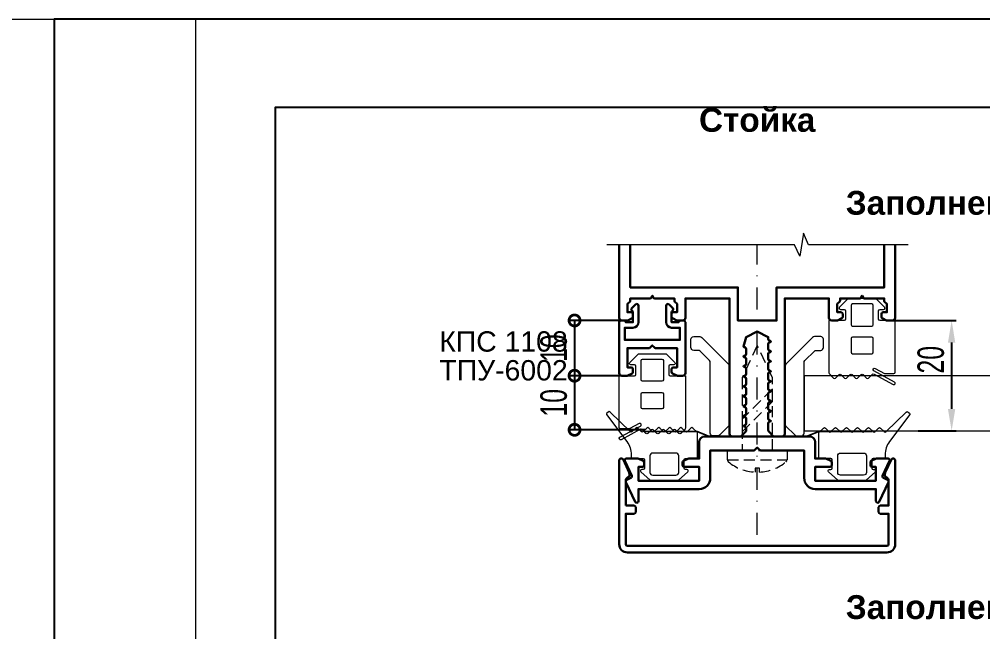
# Model space of a CAD drawing. Extents: x -37 to 8820, y -336 to 478.
# Drawn here: x 5246 to 5355.1, y 227.7 to 297 of the extents above; entities that cross this region are included whole.
import ezdxf

# ---------------------------------------------------------------- set-up
doc = ezdxf.new("R2010")
doc.units = 0
doc.header["$LTSCALE"] = 5
doc.linetypes.add('DASHDOT', pattern=[1, 0.5, -0.25, 0, -0.25])
doc.linetypes.add('HIDDEN', pattern=[0.375, 0.25, -0.125])
doc.layers.get('0').update_dxf_attribs({"linetype": 'CONTINUOUS', "lineweight": 30})
doc.layers.get('DEFPOINTS').update_dxf_attribs({"linetype": 'CONTINUOUS'})
for name, color, linetype, lineweight in [('1', 6, 'DASHDOT', 13), ('2', 3, 'HIDDEN', 13), ('Dimentions', 5, 'CONTINUOUS', 15), ('Glass', 5, 'CONTINUOUS', 20), ('Герлен', 7, 'CONTINUOUS', 60), ('Зигзаг', 1, 'CONTINUOUS', 15), ('Подкладки', 1, 'CONTINUOUS', 20), ('Рамки', 1, 'CONTINUOUS', 15), ('Текстовый', 7, 'CONTINUOUS', 9), ('Уплотнители', 1, 'CONTINUOUS', 20)]:
    doc.layers.add(name, color=color, linetype=linetype, lineweight=lineweight)
doc.layers.add('Скрытые', color=14, linetype='CONTINUOUS', plot=False)
doc.styles.add('3', font='RUSS.SHX', dxfattribs={"width": 0.7, "height": 3})
doc.styles.add('Каталожный', font='arial.ttf', dxfattribs={"height": 2.5})
doc.dimstyles.new('MX1_6', dxfattribs={"dimtxt": 3, "dimasz": 2.5, "dimexe": 0.5, "dimexo": 0, "dimgap": 0.8, "dimtad": 1, "dimlfac": 1.6, "dimdsep": 46, "dimtxsty": '3', "dimcen": 0, "dimclrd": 256, "dimclre": 256, "dimclrt": 256, "dimaunit": 1, "dimadec": 0, "dimazin": 0, "dimtfac": 1, "dimtmove": 0, "dimatfit": 1, "dimfxl": 1, "dimtvp": 1, "dimtolj": 1, "dimtzin": 0, "dimarcsym": 0})

# ---------------------------------------------------------------- blocks, each defined once
blk = doc.blocks.new('_DotSmall')
at = {"color": 0, "linetype": 'ByBlock', "const_width": 0.5}
blk.add_lwpolyline([(-0.0625, 0, 1), (0.0625, 0, 1)], format="xyb", close=True, dxfattribs=at)
blk = doc.blocks.new('*D1512')
at = {"layer": 'DEFPOINTS', "color": 0, "linetype": 'Continuous', "transparency": 16777216}
for p in [(5313.96, 262.92), (5308.91, 256.67), (5314.61, 256.67)]:
    blk.add_point(p, dxfattribs=at)
at = {"layer": 'Dimentions', "linetype": 'Continuous', "lineweight": -2, "transparency": 16777216}
for p, q in [((5313.96, 262.92), (5308.41, 262.92)), ((5308.91, 262.92), (5308.91, 256.67)), ((5314.61, 256.67), (5308.41, 256.67))]:
    blk.add_line(p, q, dxfattribs=at)
at = {"layer": 'Dimentions', "linetype": 'Continuous', "lineweight": -2, "transparency": 16777216, "xscale": 2.5, "yscale": 2.5, "zscale": 2.5}
for p, rotation in [((5308.91, 262.92), 90), ((5308.91, 256.67), 270)]:
    blk.add_blockref('_DotSmall', p, dxfattribs=dict(at, rotation=rotation))
at = {"layer": 'Dimentions', "linetype": 'Continuous', "transparency": 16777216, "insert": (5306.56, 259.79), "char_height": 3, "attachment_point": 5, "rotation": 90, "style": '3'}
blk.add_mtext('\\A1;\\A1;10 ', dxfattribs=at)
blk = doc.blocks.new('*D962')
at = {"layer": 'DEFPOINTS', "color": 0, "transparency": 16777216}
for p in [(5344.61, 262.92), (5347.8, 250.42), (5351.6, 250.42)]:
    blk.add_point(p, dxfattribs=at)
at = {"layer": 'Dimentions', "lineweight": -2, "transparency": 16777216}
for p, q in [((5344.61, 262.92), (5352.1, 262.92)), ((5351.6, 260.42), (5351.6, 252.92)), ((5347.8, 250.42), (5352.1, 250.42))]:
    blk.add_line(p, q, dxfattribs=at)
at = {"layer": 'Dimentions', "transparency": 16777216}
for points in [[(5351.18, 260.42), (5352.01, 260.42), (5351.6, 262.92)], [(5351.18, 252.92), (5352.01, 252.92), (5351.6, 250.42)]]:
    blk.add_solid(points, dxfattribs=at)
at = {"layer": 'Dimentions', "transparency": 16777216, "insert": (5349.25, 258.48), "char_height": 3, "attachment_point": 5, "rotation": 90, "style": '3'}
blk.add_mtext('\\A1;20', dxfattribs=at)
blk = doc.blocks.new('*D971')
at = {"layer": 'DEFPOINTS', "color": 0, "linetype": 'Continuous', "transparency": 16777216}
for p in [(5314.61, 256.67), (5308.91, 250.55), (5316.89, 250.55)]:
    blk.add_point(p, dxfattribs=at)
at = {"layer": 'Dimentions', "linetype": 'Continuous', "lineweight": -2, "transparency": 16777216}
for p, q in [((5314.61, 256.67), (5308.41, 256.67)), ((5308.91, 256.67), (5308.91, 250.55)), ((5316.89, 250.55), (5308.41, 250.55))]:
    blk.add_line(p, q, dxfattribs=at)
at = {"layer": 'Dimentions', "linetype": 'Continuous', "lineweight": -2, "transparency": 16777216, "xscale": 2.5, "yscale": 2.5, "zscale": 2.5}
for p, rotation in [((5308.91, 256.67), 90), ((5308.91, 250.55), 270)]:
    blk.add_blockref('_DotSmall', p, dxfattribs=dict(at, rotation=rotation))
at = {"layer": 'Dimentions', "linetype": 'Continuous', "transparency": 16777216, "insert": (5306.56, 253.61), "char_height": 3, "attachment_point": 5, "rotation": 90, "style": '3'}
blk.add_mtext('\\A1;10', dxfattribs=at)

msp = doc.modelspace()

# ---------------------------------------------------------------- linework, layer by layer
msp.add_lwpolyline([(5313.9615, 271.4965), (5313.9615, 263.2283, 0.41421356), (5314.274, 262.9158), (5314.8548, 262.9158, 0.11643382), (5314.9386, 262.9356), (5315.4204, 263.1765, 0.28407904), (5315.524, 263.3442), (5315.524, 263.6658, 0.41421356), (5315.3365, 263.8533), (5314.899, 263.8533), (5314.899, 264.7908), (5315.1566, 265.0484, 0.19891237), (5315.2115, 265.1809), (5315.2115, 265.4158), (5317.4394, 265.4158, 0.28407904), (5317.6071, 265.5194), (5317.7115, 265.7283), (5317.816, 265.5194, 0.28407904), (5317.9837, 265.4158), (5320.2115, 265.4158), (5320.2115, 265.1809, 0.19891237), (5320.2665, 265.0484), (5320.524, 264.7908), (5320.524, 263.8533), (5320.0865, 263.8533, 0.41421356), (5319.899, 263.6658), (5319.899, 263.3442, 0.28407904), (5320.0027, 263.1765), (5320.4845, 262.9356, 0.11643382), (5320.5683, 262.9158), (5321.149, 262.9158, 0.41421356), (5321.4615, 263.2283), (5321.4615, 265.4158), (5326.4615, 265.4158), (5326.4615, 250.1033, 0.41421356), (5326.774, 249.7908), (5327.6339, 249.7908, 0.19891237), (5327.7665, 249.8457), (5328.2816, 250.3609, 0.19891237), (5328.3365, 250.4934), (5328.3365, 250.7061, 0.28407904), (5328.2329, 250.8738), (5328.024, 250.9783), (5328.2329, 251.0827, 0.28407904), (5328.3365, 251.2504), (5328.3365, 251.8311, 0.28407904), (5328.2329, 251.9988), (5328.024, 252.1033), (5328.2329, 252.2077, 0.28407904), (5328.3365, 252.3754), (5328.3365, 252.9561, 0.28407904), (5328.2329, 253.1238), (5328.024, 253.2283), (5328.2329, 253.3327, 0.28407904), (5328.3365, 253.5004), (5328.3365, 254.0811, 0.28407904), (5328.2329, 254.2488), (5328.024, 254.3533), (5328.2329, 254.4577, 0.28407904), (5328.3365, 254.6254), (5328.3365, 255.2061, 0.28407904), (5328.2329, 255.3738), (5328.024, 255.4783), (5328.2329, 255.5827, 0.28407904), (5328.3365, 255.7504), (5328.3365, 256.3311, 0.28407904), (5328.2329, 256.4988), (5328.024, 256.6033), (5328.2329, 256.7077, 0.28407904), (5328.3365, 256.8754), (5328.3365, 257.4561, 0.28407904), (5328.2329, 257.6238), (5328.024, 257.7283), (5328.2329, 257.8327, 0.28407904), (5328.3365, 258.0004), (5328.3365, 258.5811, 0.28407904), (5328.2329, 258.7488), (5328.024, 258.8533), (5328.2329, 258.9577, 0.28407904), (5328.3365, 259.1254), (5328.3365, 259.7061, 0.28407904), (5328.2329, 259.8738), (5328.024, 259.9783), (5328.3365, 261.0408), (5329.5865, 261.6658), (5330.8365, 261.0408), (5330.8365, 260.8129, 0.28407904), (5330.9402, 260.6452), (5331.149, 260.5408), (5330.9402, 260.4363, 0.28407904), (5330.8365, 260.2686), (5330.8365, 259.6879, 0.28407904), (5330.9402, 259.5202), (5331.149, 259.4158), (5330.9402, 259.3113, 0.28407904), (5330.8365, 259.1436), (5330.8365, 258.5629, 0.28407904), (5330.9402, 258.3952), (5331.149, 258.2908), (5330.9402, 258.1863, 0.28407904), (5330.8365, 258.0186), (5330.8365, 257.4379, 0.28407904), (5330.9402, 257.2702), (5331.149, 257.1658), (5330.9402, 257.0613, 0.28407904), (5330.8365, 256.8936), (5330.8365, 256.3129, 0.28407904), (5330.9402, 256.1452), (5331.149, 256.0408), (5330.9402, 255.9363, 0.28407904), (5330.8365, 255.7686), (5330.8365, 255.1879, 0.28407904), (5330.9402, 255.0202), (5331.149, 254.9158), (5330.9402, 254.8113, 0.28407904), (5330.8365, 254.6436), (5330.8365, 254.0629, 0.28407904), (5330.9402, 253.8952), (5331.149, 253.7908), (5330.9402, 253.6863, 0.28407904), (5330.8365, 253.5186), (5330.8365, 252.9379, 0.28407904), (5330.9402, 252.7702), (5331.149, 252.6658), (5330.9402, 252.5613, 0.28407904), (5330.8365, 252.3936), (5330.8365, 251.8129, 0.28407904), (5330.9402, 251.6452), (5331.149, 251.5408), (5330.9402, 251.4363, 0.28407904), (5330.8365, 251.2686), (5330.8365, 250.4934, 0.19891237), (5330.8915, 250.3609), (5331.4066, 249.8457, 0.19891237), (5331.5392, 249.7908), (5332.399, 249.7908, 0.41421356), (5332.7115, 250.1033), (5332.7115, 265.4158), (5337.7115, 265.4158), (5337.7115, 263.2283, 0.41421356), (5338.024, 262.9158), (5338.6048, 262.9158, 0.11643382), (5338.6886, 262.9356), (5339.1704, 263.1765, 0.28407904), (5339.274, 263.3442), (5339.274, 263.6658, 0.41421356), (5339.0865, 263.8533), (5338.649, 263.8533), (5338.649, 264.7908), (5338.9066, 265.0484, 0.19891237), (5338.9615, 265.1809), (5338.9615, 265.4158), (5341.1894, 265.4158, 0.28407904), (5341.3571, 265.5194), (5341.4615, 265.7283), (5341.566, 265.5194, 0.28407904), (5341.7337, 265.4158), (5343.9615, 265.4158), (5343.9615, 265.1809, 0.19891237), (5344.0165, 265.0484), (5344.274, 264.7908), (5344.274, 263.8533), (5343.8365, 263.8533, 0.41421356), (5343.649, 263.6658), (5343.649, 263.3442, 0.28407904), (5343.7527, 263.1765), (5344.2345, 262.9356, 0.11643382), (5344.3183, 262.9158), (5344.899, 262.9158, 0.41421356), (5345.2115, 263.2283), (5345.2115, 271.4965)], format="xyb")
msp.add_lwpolyline([(5315.2115, 271.4965), (5315.2115, 266.6658), (5327.399, 266.6658), (5327.399, 262.9158), (5331.774, 262.9158), (5331.774, 266.6658), (5343.9615, 266.6658), (5343.9615, 271.4965)])
for points in [[(5321.274, 262.9158), (5320.899, 262.9158, 0.41421356), (5320.7115, 262.7283), (5319.899, 262.7283), (5319.899, 263.8474, -0.19891237), (5319.954, 263.98), (5320.0316, 264.0576, 0.41421356), (5320.0316, 264.3228), (5319.6236, 264.7308, 0.66817864), (5319.274, 264.586), (5319.274, 262.7283, 0.41421356), (5319.899, 262.1033), (5320.8365, 262.1033), (5320.8365, 260.7283), (5314.5865, 260.7283), (5314.5865, 262.1033), (5315.524, 262.1033, 0.41421356), (5316.149, 262.7283), (5316.149, 264.586, 0.66817864), (5315.7995, 264.7308), (5315.3915, 264.3228, 0.41421356), (5315.3915, 264.0576), (5315.4691, 263.98, -0.19891237), (5315.524, 263.8474), (5315.524, 262.7283), (5314.7115, 262.7283, 0.41421356), (5314.524, 262.9158), (5314.149, 262.9158, 0.41421356), (5313.9615, 262.7283), (5313.9615, 256.9783, 0.41421356), (5314.274, 256.6658), (5314.8548, 256.6658, 0.11643382), (5314.9386, 256.6856), (5315.4204, 256.9265, 0.28407904), (5315.524, 257.0942), (5315.524, 257.4158, 0.41421356), (5315.3365, 257.6033), (5314.899, 257.6033), (5314.899, 259.7908), (5317.3214, 259.7908, 0.19891237), (5317.454, 259.8457), (5317.7115, 260.1033), (5317.9691, 259.8457, 0.19891237), (5318.1017, 259.7908), (5320.524, 259.7908), (5320.524, 257.6033), (5320.0865, 257.6033, 0.41421356), (5319.899, 257.4158), (5319.899, 257.0942, 0.28407904), (5320.0027, 256.9265), (5320.4845, 256.6856, 0.11643382), (5320.5683, 256.6658), (5321.149, 256.6658, 0.41421356), (5321.4615, 256.9783), (5321.4615, 262.7283, 0.41421356)], [(5314.7291, 244.6368, -0.41421356), (5314.8198, 244.886), (5315.2916, 245.106, 0.41421356), (5315.3823, 245.3552), (5314.6041, 247.024, -0.54861879), (5314.774, 247.2908), (5316.1048, 247.2908, -0.11643382), (5316.1886, 247.271), (5316.6704, 247.0301, -0.28407904), (5316.774, 246.8624), (5316.774, 246.5408, -0.41421356), (5316.5865, 246.3533), (5316.149, 246.3533), (5316.149, 244.7908), (5323.024, 244.7908), (5323.024, 246.3533), (5321.3365, 246.3533, -0.41421356), (5321.149, 246.5408), (5321.149, 246.8624, -0.28407904), (5321.2527, 247.0301), (5321.7345, 247.271, -0.11643382), (5321.8183, 247.2908), (5323.024, 247.2908), (5323.024, 249.1658, -0.41421356), (5323.649, 249.7908), (5335.524, 249.7908, -0.41421356), (5336.149, 249.1658), (5336.149, 247.2908), (5337.3548, 247.2908, -0.11643382), (5337.4386, 247.271), (5337.9204, 247.0301, -0.28407904), (5338.024, 246.8624), (5338.024, 246.5408, -0.41421356), (5337.8365, 246.3533), (5336.149, 246.3533), (5336.149, 244.7908), (5343.024, 244.7908), (5343.024, 246.3533), (5342.5865, 246.3533, -0.41421356), (5342.399, 246.5408), (5342.399, 246.8624, -0.28407904), (5342.5027, 247.0301), (5342.9845, 247.271, -0.11643382), (5343.0683, 247.2908), (5344.399, 247.2908, -0.54861879), (5344.569, 247.024), (5343.7908, 245.3552, 0.41421356), (5343.8815, 245.106), (5344.3533, 244.886, -0.41421356), (5344.444, 244.6368), (5343.4005, 242.399, -0.29147342), (5343.2305, 242.2908), (5343.2115, 242.2908, -0.41421356), (5343.024, 242.4783), (5343.024, 243.8533), (5336.149, 243.8533, -0.41421356), (5334.899, 245.1033), (5334.899, 248.2283), (5329.9767, 248.2283, -0.19891237), (5329.8441, 248.2832), (5329.5865, 248.5408), (5329.329, 248.2832, -0.19891237), (5329.1964, 248.2283), (5324.274, 248.2283), (5324.274, 245.1033, -0.41421356), (5323.024, 243.8533), (5316.149, 243.8533), (5316.149, 242.4783, -0.41421356), (5315.9615, 242.2908), (5315.9426, 242.2908, -0.29147342), (5315.7726, 242.399)], [(5314.7115, 241.9832), (5314.7115, 244.809, -0.27973928), (5314.9135, 245.1417, 0.40155944), (5315.1081, 245.7147), (5314.4381, 247.1514, 0.80258485), (5313.9615, 247.0457), (5313.9615, 237.6082, 0.41421356), (5314.899, 236.6707), (5344.274, 236.6707, 0.41421356), (5345.2115, 237.6082), (5345.2115, 247.0457, 0.80258485), (5344.735, 247.1514), (5344.065, 245.7147, 0.40155944), (5344.2596, 245.1417, -0.27973928), (5344.4615, 244.809), (5344.4615, 241.9832), (5343.524, 241.9832, 0.41421356), (5343.3365, 241.7957), (5343.3365, 241.2332, 0.41421356), (5343.524, 241.0457), (5344.4615, 241.0457), (5344.4615, 237.6082, -0.41421356), (5344.274, 237.4207), (5314.899, 237.4207, -0.41421356), (5314.7115, 237.6082), (5314.7115, 241.0457), (5315.649, 241.0457, 0.41421356), (5315.8365, 241.2332), (5315.8365, 241.7957, 0.41421356), (5315.649, 241.9832)]]:
    msp.add_lwpolyline(points, format="xyb", close=True)
at = {"layer": '1'}
msp.add_line((5329.5865, 238.6707), (5329.5865, 271.4965), dxfattribs=at)
at = {"layer": '2'}
msp.add_line((5326.2115, 247.1722), (5332.9615, 247.1722), dxfattribs=at)
for points in [[(5331.3053, 248.2283), (5331.3053, 256.4174), (5329.5865, 260.1033), (5327.8678, 256.4174), (5327.8678, 248.2283)], [(5327.8678, 250.3087), (5331.3053, 253.7462), (5331.3053, 255.1785), (5327.8678, 251.741)]]:
    msp.add_lwpolyline(points, close=True, dxfattribs=at)
msp.add_lwpolyline([(5329.3409, 245.7654, -0.16184886), (5326.3252, 246.9312, -0.22388754), (5326.2115, 247.1722), (5326.2115, 248.2283), (5332.9615, 248.2283), (5332.9615, 247.1722, -0.22388754), (5332.8479, 246.9312, -0.16184886), (5329.8322, 245.7654), (5329.8322, 246.2031), (5329.3409, 246.2031)], format="xyb", close=True, dxfattribs=at)
at = {"layer": 'Dimentions', "linetype": 'Continuous'}
msp.add_line((5266, 297), (5266, 0), dxfattribs=at)
at = {"layer": 'Glass'}
msp.add_lwpolyline([(5334.899, 250.4168), (5378.3414, 250.4177), (5378.3414, 256.6658), (5334.899, 256.6658)], close=True, dxfattribs=at)
at = {"layer": 'Герлен', "ltscale": 2, "const_width": 0.1875}
msp.add_lwpolyline([(5316.7349, 250.355), (5322.7974, 250.355), (5324.1773, 249.7908), (5335.1349, 249.7908), (5336.5474, 250.355), (5342.6099, 250.355)], dxfattribs=at)
at = {"layer": 'Зигзаг'}
msp.add_lwpolyline([(5346.6754, 271.4965), (5335.4134, 271.4965), (5334.8325, 272.8144), (5334.3969, 270.2017), (5333.8144, 271.4965), (5312.5826, 271.4965)], dxfattribs=at)
at = {"layer": 'Подкладки'}
for points in [[(5322.399, 259.543, -0.41421356), (5322.0865, 259.8555), (5322.0865, 260.793, -0.41421356), (5322.399, 261.1055), (5322.9704, 261.1055, -0.19891237), (5323.4124, 260.9224), (5326.2785, 258.0563, -0.19891237), (5326.4615, 257.6144), (5326.4615, 251.236, -0.19891237), (5326.37, 251.015), (5325.3031, 249.9481, -0.19891237), (5325.0821, 249.8565), (5324.5865, 249.8565, -0.41421356), (5324.274, 250.169), (5324.274, 258.1636, 0.19891237), (5324.1825, 258.3845), (5323.1156, 259.4515, 0.19891237), (5322.8946, 259.543)], [(5336.774, 259.543, 0.41421356), (5337.0865, 259.8555), (5337.0865, 260.793, 0.41421356), (5336.774, 261.1055), (5336.2027, 261.1055, 0.19891237), (5335.7607, 260.9224), (5332.8946, 258.0563, 0.19891237), (5332.7115, 257.6144), (5332.7115, 251.236, 0.19891237), (5332.8031, 251.015), (5333.87, 249.9481, 0.19891237), (5334.091, 249.8565), (5334.5865, 249.8565, 0.41421356), (5334.899, 250.169), (5334.899, 258.1636, -0.19891237), (5334.9906, 258.3845), (5336.0575, 259.4515, -0.19891237), (5336.2785, 259.543)]]:
    msp.add_lwpolyline(points, format="xyb", close=True, dxfattribs=at)
at = {"layer": 'Рамки', "linetype": 'Continuous'}
msp.add_lwpolyline([(5040, 297), (5250, 297), (5250, 0), (5040, 0)], close=True, dxfattribs=at)
at = {"layer": 'Скрытые', "linetype": 'Continuous'}
for points in [[(5460, 297), (5250, 297), (5250, 0), (5460, 0)], [(5440, 10), (5440, 287), (5275, 287), (5275, 10)]]:
    msp.add_lwpolyline(points, close=True, dxfattribs=at)
at = {"layer": 'Уплотнители'}
for points in [[(5342.9423, 257.5016), (5343.9874, 256.9347, 0.12491271), (5344.0619, 256.9158), (5345.0553, 256.9158, 0.41421356), (5345.2115, 257.072), (5345.2115, 262.9158), (5343.4928, 262.9158, -0.41421356), (5343.3365, 263.072), (5343.3365, 264.0095, -0.41421356), (5343.4928, 264.1658), (5343.899, 264.1658, 0.66858666), (5344.0094, 264.4326), (5343.0698, 265.3701, 0.19861919), (5342.9594, 265.4158), (5339.9637, 265.4158, 0.19861919), (5339.8533, 265.3701), (5338.9137, 264.4326, 0.66858666), (5339.024, 264.1658), (5339.4303, 264.1658, -0.41421356), (5339.5865, 264.0095), (5339.5865, 263.072, -0.41421356), (5339.4303, 262.9158), (5337.7115, 262.9158), (5337.7115, 256.9805, 0.19891237), (5337.7573, 256.87), (5338.2261, 256.4013, 0.41421356), (5338.447, 256.4013), (5338.8511, 256.8053, -0.41421356), (5339.072, 256.8053), (5339.4761, 256.4013, 0.41421356), (5339.697, 256.4013), (5340.1011, 256.8053, -0.41421356), (5340.322, 256.8053), (5340.7261, 256.4013, 0.41421356), (5340.947, 256.4013), (5341.3511, 256.8053, -0.41421356), (5341.572, 256.8053), (5341.9761, 256.4013, 0.41421356), (5342.197, 256.4013), (5342.6291, 256.8333, -0.33207606), (5342.8141, 256.8602), (5344.9808, 255.6847, 1), (5345.1298, 255.9594), (5342.7933, 257.227, -1)], [(5342.5553, 264.7908), (5340.3678, 264.7908, 0.41421356), (5340.2115, 264.6345), (5340.2115, 262.447, 0.41421356), (5340.3678, 262.2908), (5342.5553, 262.2908, 0.41421356), (5342.7115, 262.447), (5342.7115, 264.6345, 0.41421356)], [(5342.5553, 261.0408), (5340.3678, 261.0408, 0.41421356), (5340.2115, 260.8845), (5340.2115, 259.322, 0.41421356), (5340.3678, 259.1658), (5342.5553, 259.1658, 0.41421356), (5342.7115, 259.322), (5342.7115, 260.8845, 0.41421356)], [(5316.2308, 251.2516), (5315.1857, 250.6847, -0.12491271), (5315.1112, 250.6658), (5314.1178, 250.6658, -0.41421356), (5313.9615, 250.822), (5313.9615, 256.6658), (5315.6803, 256.6658, 0.41421356), (5315.8365, 256.822), (5315.8365, 257.7595, 0.41421356), (5315.6803, 257.9158), (5315.274, 257.9158, -0.66858666), (5315.1637, 258.1826), (5316.1033, 259.1201, -0.19861919), (5316.2137, 259.1658), (5319.2094, 259.1658, -0.19861919), (5319.3198, 259.1201), (5320.2594, 258.1826, -0.66858666), (5320.149, 257.9158), (5319.7428, 257.9158, 0.41421356), (5319.5865, 257.7595), (5319.5865, 256.822, 0.41421356), (5319.7428, 256.6658), (5321.4615, 256.6658), (5321.4615, 250.7305, -0.19891237), (5321.4158, 250.62), (5320.947, 250.1513, -0.41421356), (5320.7261, 250.1513), (5320.322, 250.5553, 0.41421356), (5320.1011, 250.5553), (5319.697, 250.1513, -0.41421356), (5319.4761, 250.1513), (5319.072, 250.5553, 0.41421356), (5318.8511, 250.5553), (5318.447, 250.1513, -0.41421356), (5318.2261, 250.1513), (5317.822, 250.5553, 0.41421356), (5317.6011, 250.5553), (5317.197, 250.1513, -0.41421356), (5316.9761, 250.1513), (5316.544, 250.5833, 0.33207606), (5316.359, 250.6102), (5314.1923, 249.4347, -1), (5314.0433, 249.7094), (5316.3798, 250.977, 1)], [(5316.6178, 258.5408), (5318.8053, 258.5408, -0.41421356), (5318.9615, 258.3845), (5318.9615, 256.197, -0.41421356), (5318.8053, 256.0408), (5316.6178, 256.0408, -0.41421356), (5316.4615, 256.197), (5316.4615, 258.3845, -0.41421356)], [(5316.6178, 254.7908), (5318.8053, 254.7908, -0.41421356), (5318.9615, 254.6345), (5318.9615, 253.072, -0.41421356), (5318.8053, 252.9158), (5316.6178, 252.9158, -0.41421356), (5316.4615, 253.072), (5316.4615, 254.6345, -0.41421356)], [(5321.479, 246.0457, -0.41421356), (5321.3228, 246.202), (5321.3228, 247.1395, -0.41421356), (5321.479, 247.2957), (5322.8228, 247.2957), (5322.8228, 250.1837, 0.19891237), (5322.7862, 250.2721), (5322.3083, 250.75, 0.41421356), (5322.0873, 250.75), (5321.6833, 250.3459, -0.41421356), (5321.4623, 250.3459), (5321.0583, 250.75, 0.41421356), (5320.8373, 250.75), (5320.4333, 250.3459, -0.41421356), (5320.2123, 250.3459), (5319.8083, 250.75, 0.41421356), (5319.5873, 250.75), (5319.1833, 250.3459, -0.41421356), (5318.9623, 250.3459), (5318.5583, 250.75, 0.41421356), (5318.3373, 250.75), (5317.9333, 250.3459, -0.41421356), (5317.7123, 250.3459), (5317.3083, 250.75, 0.41421356), (5317.0873, 250.75), (5316.6833, 250.3459, -0.41421356), (5316.4623, 250.3459), (5316.0583, 250.75, 0.41421356), (5315.8373, 250.75), (5315.4333, 250.3459, -0.41421356), (5315.2123, 250.3459), (5312.9333, 252.5602, 0.41421356), (5312.7123, 252.5602), (5312.581, 252.4289, 0.29253821), (5312.5448, 252.2644), (5314.8256, 249.2112, -0.16178775), (5315.3228, 247.7151), (5315.3228, 247.2957), (5316.6665, 247.2957, -0.41421356), (5316.8228, 247.1395), (5316.8228, 246.202, -0.41421356), (5316.6665, 246.0457), (5316.5103, 246.0457, 0.66858666), (5316.3999, 245.7789), (5317.4645, 244.8414, 0.19861919), (5317.5749, 244.7957), (5320.5707, 244.7957, 0.19861919), (5320.681, 244.8414), (5321.7456, 245.7789, 0.66858666), (5321.6353, 246.0457)], [(5337.9165, 246.0457, 0.41421356), (5338.0728, 246.202), (5338.0728, 247.1395, 0.41421356), (5337.9165, 247.2957), (5336.5728, 247.2957), (5336.5728, 250.1837, -0.19891237), (5336.6094, 250.2721), (5337.0873, 250.75, -0.41421356), (5337.3083, 250.75), (5337.7123, 250.3459, 0.41421356), (5337.9333, 250.3459), (5338.3373, 250.75, -0.41421356), (5338.5583, 250.75), (5338.9623, 250.3459, 0.41421356), (5339.1833, 250.3459), (5339.5873, 250.75, -0.41421356), (5339.8083, 250.75), (5340.2123, 250.3459, 0.41421356), (5340.4333, 250.3459), (5340.8373, 250.75, -0.41421356), (5341.0583, 250.75), (5341.4623, 250.3459, 0.41421356), (5341.6833, 250.3459), (5342.0873, 250.75, -0.41421356), (5342.3083, 250.75), (5342.7123, 250.3459, 0.41421356), (5342.9333, 250.3459), (5343.3373, 250.75, -0.41421356), (5343.5583, 250.75), (5343.9623, 250.3459, 0.41421356), (5344.1833, 250.3459), (5346.4623, 252.5602, -0.41421356), (5346.6833, 252.5602), (5346.8146, 252.4289, -0.29253821), (5346.8507, 252.2644), (5344.5699, 249.2112, 0.16178775), (5344.0728, 247.7151), (5344.0728, 247.2957), (5342.729, 247.2957, 0.41421356), (5342.5728, 247.1395), (5342.5728, 246.202, 0.41421356), (5342.729, 246.0457), (5342.8853, 246.0457, -0.66858666), (5342.9956, 245.7789), (5341.931, 244.8414, -0.19861919), (5341.8207, 244.7957), (5338.8249, 244.7957, -0.19861919), (5338.7145, 244.8414), (5337.6499, 245.7789, -0.66858666), (5337.7603, 246.0457)], [(5317.7603, 245.4207), (5320.3853, 245.4207, 0.41421356), (5320.6978, 245.7332), (5320.6978, 247.6082, 0.41421356), (5320.3853, 247.9207), (5317.7603, 247.9207, 0.41421356), (5317.4478, 247.6082), (5317.4478, 245.7332, 0.41421356)], [(5341.6353, 245.4207), (5339.0103, 245.4207, -0.41421356), (5338.6978, 245.7332), (5338.6978, 247.6082, -0.41421356), (5339.0103, 247.9207), (5341.6353, 247.9207, -0.41421356), (5341.9478, 247.6082), (5341.9478, 245.7332, -0.41421356)]]:
    msp.add_lwpolyline(points, format="xyb", close=True, dxfattribs=at)

# ---------------------------------------------------------------- texts
at = {"layer": 'Текстовый', "linetype": 'Continuous', "char_height": 2.7, "attachment_point": 1, "style": 'Каталожный'}
for s, insert, width in [('\\pxqc;{\\fArial|b1|i0|c204|p34;Стойка}', (5313.9615, 286.9674), 31.25), ('\\pxql;{\\fArial|b1|i0|c204|p34;Заполнение 10 мм}', (5339.6211, 277.5858), 42.664921), ('\\pxql;{\\fArial|b1|i0|c204|p34;Заполнение 18 мм}', (5339.6211, 231.844), 42.664921)]:
    msp.add_mtext(s, dxfattribs=dict(at, insert=insert, width=width))
at = {"layer": 'Текстовый', "linetype": 'Continuous', "insert": (5287.439, 261.6962), "char_height": 2.5, "width": 15.611844, "attachment_point": 1, "line_spacing_factor": 0.85, "style": 'Каталожный'}
msp.add_mtext('\\pxi-2,l2,r-2.0333,se1.0833,qr,t4;{\\H0.92x;КПС 1108\\PТПУ-6002}', dxfattribs=at)

# ---------------------------------------------------------------- dimensions: what is measured, and where the dimension line sits
at = {"layer": 'Dimentions', "linetype": 'Continuous'}
for base, p1, p2, text, picture, middle in [((5308.907, 256.6658), (5313.9634, 262.9158), (5314.6145, 256.6658), '\\A1;<> ', '*D1512', (5308.907, 259.7908)), ((5308.907, 250.548), (5314.6145, 256.6658), (5316.8853, 250.548), '10', '*D971', (5308.907, 253.6069))]:
    dim = msp.add_linear_dim(base=base, p1=p1, p2=p2, angle=90, text=text, dimstyle='MX1_6', override={"dimblk1": 'DotSmall', "dimblk2": 'DotSmall', "dimsah": 1}, dxfattribs=at)
    dim.commit()
    dim.dimension.update_dxf_attribs({"geometry": picture, "text_midpoint": middle, "dimtype": 160})
at = {"layer": 'Dimentions'}
dim = msp.add_linear_dim(base=(5351.5953, 250.4171), p1=(5344.6087, 262.9158), p2=(5347.7991, 250.4171), angle=90, dimstyle='MX1_6', dxfattribs=at)
dim.commit()
dim.dimension.update_dxf_attribs({"geometry": '*D962', "text_midpoint": (5351.5953, 258.4834), "dimtype": 160})

doc.saveas('drawing.dxf')
